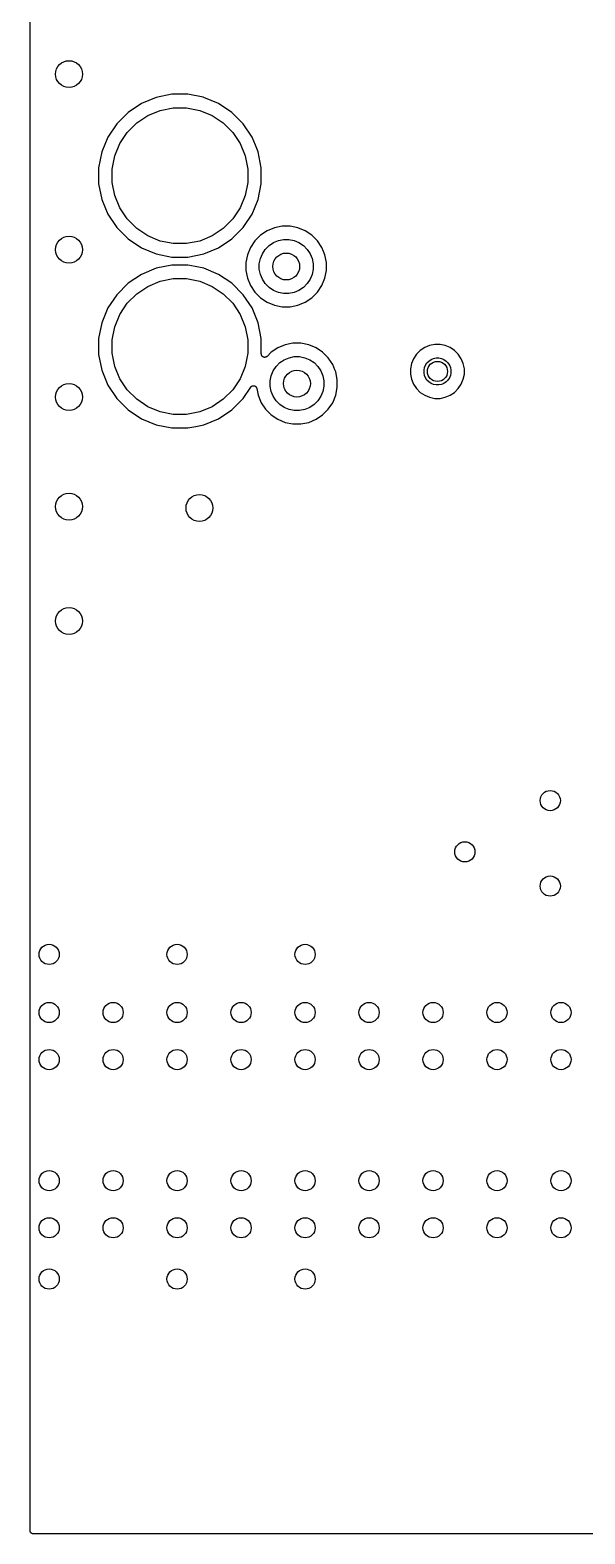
# Model space of a CAD drawing. Extents: x 5.16 to 6.05, y -3.88 to -2.25.
# Drawn here: x 5.161 to 5.486, y -3.879 to -2.999 of the extents above; entities that cross this region are included whole.
import ezdxf

# ---------------------------------------------------------------- set-up
doc = ezdxf.new("R2010")
doc.units = 0
doc.header["$MEASUREMENT"] = 0
doc.layers.add('BLACK', color=7, linetype='CONTINUOUS')

msp = doc.modelspace()

# ---------------------------------------------------------------- linework, layer by layer
at = {"layer": 'BLACK', "linetype": 'CONTINUOUS'}
for p, q in [((5.16116, -3.87694), (5.16116, -2.7554)), ((5.24426, -3.03635), (5.23506, -3.03818)), ((5.25365, -3.03635), (5.24426, -3.03635)), ((5.26255, -3.03812), (5.25365, -3.03635)), ((5.22639, -3.04177), (5.21859, -3.04698)), ((5.23506, -3.03818), (5.22639, -3.04177)), ((5.23735, -3.04575), (5.24504, -3.04422)), ((5.24504, -3.04422), (5.25287, -3.04422)), ((5.25287, -3.04422), (5.26055, -3.04575)), ((5.26256, -3.03812), (5.26255, -3.03812)), ((5.26285, -3.03818), (5.26256, -3.03812)), ((5.27152, -3.04177), (5.26285, -3.03818)), ((5.27932, -3.04698), (5.27152, -3.04177)), ((5.21195, -3.05362), (5.20674, -3.06142)), ((5.21859, -3.04698), (5.21195, -3.05362)), ((5.21807, -3.05864), (5.22361, -3.0531)), ((5.22361, -3.0531), (5.23012, -3.04875)), ((5.23012, -3.04875), (5.23735, -3.04575)), ((5.26055, -3.04575), (5.26779, -3.04875)), ((5.26779, -3.04875), (5.2743, -3.0531)), ((5.2743, -3.0531), (5.27984, -3.05864)), ((5.28596, -3.05362), (5.27932, -3.04698)), ((5.29117, -3.06142), (5.28596, -3.05362)), ((5.20674, -3.06142), (5.20315, -3.07009)), ((5.21371, -3.06515), (5.21807, -3.05864)), ((5.27984, -3.05864), (5.28419, -3.06515)), ((5.2931, -3.06608), (5.29117, -3.06142)), ((5.20315, -3.07009), (5.20132, -3.07929)), ((5.21072, -3.07239), (5.21371, -3.06515)), ((5.28419, -3.06515), (5.28719, -3.07239)), ((5.29476, -3.07009), (5.2931, -3.06608)), ((5.29659, -3.07929), (5.29476, -3.07009)), ((5.20132, -3.07929), (5.20132, -3.08868)), ((5.20919, -3.08007), (5.21072, -3.07239)), ((5.20919, -3.0879), (5.20919, -3.08007)), ((5.28719, -3.07239), (5.28872, -3.08007)), ((5.28872, -3.08007), (5.28872, -3.0879)), ((5.29659, -3.08868), (5.29659, -3.07929)), ((5.20132, -3.08868), (5.20315, -3.09788)), ((5.21072, -3.09558), (5.20919, -3.0879)), ((5.28872, -3.0879), (5.28719, -3.09558)), ((5.29476, -3.09788), (5.29659, -3.08868)), ((5.20315, -3.09788), (5.20674, -3.10655)), ((5.21371, -3.10282), (5.21072, -3.09558)), ((5.28719, -3.09558), (5.28419, -3.10282)), ((5.29117, -3.10655), (5.29476, -3.09788)), ((5.20674, -3.10655), (5.21195, -3.11435)), ((5.21807, -3.10933), (5.21371, -3.10282)), ((5.28419, -3.10282), (5.27984, -3.10933)), ((5.28596, -3.11435), (5.29117, -3.10655)), ((5.21195, -3.11435), (5.21859, -3.12099)), ((5.22361, -3.11487), (5.21807, -3.10933)), ((5.23012, -3.11922), (5.22361, -3.11487)), ((5.2743, -3.11487), (5.26779, -3.11922)), ((5.27984, -3.10933), (5.2743, -3.11487)), ((5.27932, -3.12099), (5.28596, -3.11435)), ((5.30427, -3.11442), (5.29997, -3.1162)), ((5.30883, -3.11351), (5.30427, -3.11442)), ((5.31348, -3.11351), (5.30883, -3.11351)), ((5.31805, -3.11442), (5.31348, -3.11351)), ((5.32235, -3.1162), (5.31805, -3.11442)), ((5.21859, -3.12099), (5.22639, -3.1262)), ((5.23735, -3.12222), (5.23012, -3.11922)), ((5.24504, -3.12375), (5.23735, -3.12222)), ((5.25287, -3.12375), (5.24504, -3.12375)), ((5.26055, -3.12222), (5.25287, -3.12375)), ((5.26779, -3.11922), (5.26055, -3.12222)), ((5.27152, -3.1262), (5.27932, -3.12099)), ((5.29281, -3.12208), (5.29022, -3.12594)), ((5.2961, -3.11879), (5.29281, -3.12208)), ((5.29997, -3.1162), (5.2961, -3.11879)), ((5.30112, -3.1249), (5.3037, -3.12318)), ((5.3037, -3.12318), (5.30656, -3.12199)), ((5.30656, -3.12199), (5.30961, -3.12139)), ((5.30961, -3.12139), (5.31271, -3.12139)), ((5.31271, -3.12139), (5.31575, -3.12199)), ((5.31575, -3.12199), (5.31862, -3.12318)), ((5.31862, -3.12318), (5.3212, -3.1249)), ((5.32622, -3.11879), (5.32235, -3.1162)), ((5.32951, -3.12208), (5.32622, -3.11879)), ((5.33209, -3.12594), (5.32951, -3.12208)), ((5.22639, -3.1262), (5.23506, -3.12979)), ((5.23506, -3.12979), (5.24426, -3.13162)), ((5.24426, -3.13162), (5.25365, -3.13162)), ((5.25365, -3.13162), (5.26285, -3.12979)), ((5.26285, -3.12979), (5.27152, -3.1262)), ((5.28844, -3.13024), (5.28754, -3.13481)), ((5.29022, -3.12594), (5.28844, -3.13024)), ((5.29541, -3.13558), (5.29602, -3.13254)), ((5.29602, -3.13254), (5.2972, -3.12967)), ((5.2972, -3.12967), (5.29893, -3.1271)), ((5.29893, -3.1271), (5.30112, -3.1249)), ((5.3212, -3.1249), (5.32339, -3.1271)), ((5.32339, -3.1271), (5.32511, -3.12967)), ((5.32511, -3.12967), (5.3263, -3.13254)), ((5.3263, -3.13254), (5.32691, -3.13558)), ((5.33305, -3.12827), (5.33209, -3.12594)), ((5.33387, -3.13024), (5.33305, -3.12827)), ((5.33478, -3.13481), (5.33387, -3.13024)), ((5.22639, -3.14177), (5.21859, -3.14698)), ((5.23506, -3.13818), (5.22639, -3.14177)), ((5.24426, -3.13635), (5.23506, -3.13818)), ((5.25365, -3.13635), (5.24426, -3.13635)), ((5.25464, -3.13654), (5.25365, -3.13635)), ((5.26285, -3.13818), (5.25464, -3.13654)), ((5.27152, -3.14177), (5.26285, -3.13818)), ((5.27932, -3.14698), (5.27152, -3.14177)), ((5.28754, -3.13481), (5.28754, -3.13946)), ((5.28754, -3.13946), (5.28844, -3.14402)), ((5.29541, -3.13868), (5.29541, -3.13558)), ((5.29602, -3.14173), (5.29541, -3.13868)), ((5.2972, -3.14459), (5.29602, -3.14173)), ((5.3263, -3.14173), (5.32511, -3.14459)), ((5.32691, -3.13868), (5.3263, -3.14173)), ((5.32691, -3.13558), (5.32691, -3.13868)), ((5.33387, -3.14402), (5.33478, -3.13946)), ((5.33478, -3.13946), (5.33478, -3.13481)), ((5.21859, -3.14698), (5.21195, -3.15362)), ((5.22361, -3.1531), (5.23012, -3.14875)), ((5.23012, -3.14875), (5.23735, -3.14575)), ((5.23735, -3.14575), (5.24504, -3.14422)), ((5.24504, -3.14422), (5.25287, -3.14422)), ((5.25287, -3.14422), (5.26055, -3.14575)), ((5.26055, -3.14575), (5.26779, -3.14875)), ((5.26779, -3.14875), (5.2743, -3.1531)), ((5.28596, -3.15362), (5.27932, -3.14698)), ((5.28844, -3.14402), (5.29022, -3.14832)), ((5.29022, -3.14832), (5.29281, -3.15219)), ((5.29893, -3.14717), (5.2972, -3.14459)), ((5.30112, -3.14937), (5.29893, -3.14717)), ((5.3037, -3.15109), (5.30112, -3.14937)), ((5.3212, -3.14937), (5.31862, -3.15109)), ((5.32339, -3.14717), (5.3212, -3.14937)), ((5.32511, -3.14459), (5.32339, -3.14717)), ((5.32951, -3.15219), (5.33209, -3.14832)), ((5.33209, -3.14832), (5.33387, -3.14402)), ((5.21195, -3.15362), (5.20674, -3.16142)), ((5.21371, -3.16515), (5.21807, -3.15864)), ((5.21807, -3.15864), (5.22361, -3.1531)), ((5.2743, -3.1531), (5.27984, -3.15864)), ((5.27984, -3.15864), (5.28419, -3.16515)), ((5.29117, -3.16142), (5.28596, -3.15362)), ((5.29281, -3.15219), (5.2961, -3.15548)), ((5.2961, -3.15548), (5.29997, -3.15807)), ((5.29997, -3.15807), (5.30427, -3.15985)), ((5.30656, -3.15228), (5.3037, -3.15109)), ((5.30961, -3.15288), (5.30656, -3.15228)), ((5.31271, -3.15288), (5.30961, -3.15288)), ((5.31575, -3.15228), (5.31271, -3.15288)), ((5.31862, -3.15109), (5.31575, -3.15228)), ((5.31805, -3.15985), (5.32235, -3.15807)), ((5.32235, -3.15807), (5.32622, -3.15548)), ((5.32622, -3.15548), (5.32951, -3.15219)), ((5.20674, -3.16142), (5.20315, -3.17009)), ((5.21072, -3.17239), (5.21371, -3.16515)), ((5.28419, -3.16515), (5.28719, -3.17239)), ((5.29476, -3.17009), (5.29117, -3.16142)), ((5.30427, -3.15985), (5.30883, -3.16076)), ((5.30883, -3.16076), (5.31348, -3.16076)), ((5.31348, -3.16076), (5.31805, -3.15985)), ((5.20315, -3.17009), (5.20132, -3.17929)), ((5.20919, -3.18007), (5.21072, -3.17239)), ((5.28719, -3.17239), (5.28872, -3.18007)), ((5.29659, -3.17929), (5.29476, -3.17009)), ((5.20132, -3.17929), (5.20132, -3.18868)), ((5.20919, -3.1879), (5.20919, -3.18007)), ((5.28872, -3.18007), (5.28872, -3.1879)), ((5.29659, -3.18834), (5.29659, -3.17929)), ((5.30627, -3.1847), (5.3024, -3.18729)), ((5.31057, -3.18292), (5.30627, -3.1847)), ((5.31513, -3.18202), (5.31057, -3.18292)), ((5.31978, -3.18202), (5.31513, -3.18202)), ((5.32435, -3.18292), (5.31978, -3.18202)), ((5.32865, -3.1847), (5.32435, -3.18292)), ((5.33252, -3.18729), (5.32865, -3.1847)), ((5.39228, -3.1846), (5.3897, -3.18632)), ((5.39515, -3.18341), (5.39228, -3.1846)), ((5.39819, -3.1828), (5.39515, -3.18341)), ((5.40129, -3.1828), (5.39819, -3.1828)), ((5.40433, -3.18341), (5.40129, -3.1828)), ((5.4072, -3.1846), (5.40433, -3.18341)), ((5.40978, -3.18632), (5.4072, -3.1846)), ((5.20132, -3.18868), (5.20315, -3.19788)), ((5.21072, -3.19558), (5.20919, -3.1879)), ((5.28872, -3.1879), (5.28719, -3.19558)), ((5.29661, -3.18853), (5.29659, -3.18834)), ((5.29663, -3.18872), (5.29661, -3.18853)), ((5.29663, -3.18873), (5.29663, -3.18872)), ((5.29663, -3.18872), (5.29663, -3.18872)), ((5.29668, -3.1889), (5.29663, -3.18873)), ((5.29674, -3.18909), (5.29668, -3.1889)), ((5.29674, -3.1891), (5.29674, -3.18909)), ((5.29674, -3.18909), (5.29674, -3.18909)), ((5.29682, -3.18925), (5.29674, -3.1891)), ((5.29692, -3.18943), (5.29682, -3.18925)), ((5.29704, -3.18958), (5.29692, -3.18943)), ((5.29692, -3.18943), (5.29692, -3.18943)), ((5.29692, -3.18943), (5.29692, -3.18943)), ((5.29716, -3.18973), (5.29704, -3.18958)), ((5.29731, -3.18986), (5.29716, -3.18973)), ((5.29716, -3.18973), (5.29716, -3.18973)), ((5.29716, -3.18973), (5.29716, -3.18973)), ((5.29745, -3.18997), (5.29731, -3.18986)), ((5.29746, -3.18997), (5.29745, -3.18997)), ((5.29746, -3.18998), (5.29746, -3.18997)), ((5.29763, -3.19007), (5.29746, -3.18998)), ((5.29779, -3.19016), (5.29763, -3.19007)), ((5.2978, -3.19016), (5.29779, -3.19016)), ((5.29779, -3.19016), (5.29779, -3.19016)), ((5.29798, -3.19022), (5.2978, -3.19016)), ((5.29816, -3.19027), (5.29798, -3.19022)), ((5.29836, -3.19029), (5.29816, -3.19027)), ((5.29816, -3.19027), (5.29816, -3.19027)), ((5.29816, -3.19027), (5.29816, -3.19027)), ((5.29854, -3.19031), (5.29836, -3.19029)), ((5.29855, -3.19031), (5.29854, -3.19031)), ((5.29854, -3.19031), (5.29854, -3.19031)), ((5.29873, -3.1903), (5.29855, -3.19031)), ((5.29892, -3.19028), (5.29873, -3.1903)), ((5.29893, -3.19028), (5.29892, -3.19028)), ((5.29892, -3.19028), (5.29892, -3.19028)), ((5.2991, -3.19023), (5.29893, -3.19028)), ((5.29929, -3.19017), (5.2991, -3.19023)), ((5.2993, -3.19017), (5.29929, -3.19017)), ((5.29929, -3.19017), (5.29929, -3.19017)), ((5.29946, -3.19008), (5.2993, -3.19017)), ((5.29963, -3.19), (5.29946, -3.19008)), ((5.29964, -3.18999), (5.29963, -3.18999)), ((5.29963, -3.18999), (5.29963, -3.19)), ((5.29979, -3.18987), (5.29964, -3.18999)), ((5.29993, -3.18976), (5.29979, -3.18987)), ((5.29994, -3.18975), (5.29993, -3.18976)), ((5.29995, -3.18974), (5.29994, -3.18975)), ((5.29994, -3.18975), (5.29994, -3.18975)), ((5.29994, -3.18975), (5.29994, -3.18975)), ((5.3024, -3.18729), (5.29995, -3.18974)), ((5.30522, -3.1956), (5.30742, -3.19341)), ((5.30742, -3.19341), (5.31, -3.19168)), ((5.31, -3.19168), (5.31286, -3.19049)), ((5.31286, -3.19049), (5.31591, -3.18989)), ((5.31591, -3.18989), (5.31901, -3.18989)), ((5.31901, -3.18989), (5.32205, -3.19049)), ((5.32205, -3.19049), (5.32492, -3.19168)), ((5.32492, -3.19168), (5.3275, -3.19341)), ((5.3275, -3.19341), (5.32969, -3.1956)), ((5.33581, -3.19058), (5.33252, -3.18729)), ((5.33839, -3.19445), (5.33581, -3.19058)), ((5.33968, -3.19756), (5.33839, -3.19445)), ((5.3846, -3.19396), (5.38399, -3.197)), ((5.38578, -3.19109), (5.3846, -3.19396)), ((5.38751, -3.18851), (5.38578, -3.19109)), ((5.3897, -3.18632), (5.38751, -3.18851)), ((5.39217, -3.19625), (5.39276, -3.19482)), ((5.39276, -3.19482), (5.39362, -3.19353)), ((5.39362, -3.19353), (5.39472, -3.19244)), ((5.39472, -3.19244), (5.39601, -3.19157)), ((5.39601, -3.19157), (5.39744, -3.19098)), ((5.39744, -3.19098), (5.39897, -3.19068)), ((5.39897, -3.19068), (5.40052, -3.19068)), ((5.40052, -3.19068), (5.40204, -3.19098)), ((5.40204, -3.19098), (5.40347, -3.19157)), ((5.40347, -3.19157), (5.40476, -3.19244)), ((5.40476, -3.19244), (5.40586, -3.19353)), ((5.40586, -3.19353), (5.40672, -3.19482)), ((5.40672, -3.19482), (5.40731, -3.19625)), ((5.41197, -3.18851), (5.40978, -3.18632)), ((5.4137, -3.19109), (5.41197, -3.18851)), ((5.41488, -3.19396), (5.4137, -3.19109)), ((5.41549, -3.197), (5.41488, -3.19396)), ((5.20315, -3.19788), (5.20674, -3.20655)), ((5.21371, -3.20282), (5.21072, -3.19558)), ((5.21807, -3.20933), (5.21371, -3.20282)), ((5.28419, -3.20282), (5.27984, -3.20933)), ((5.28719, -3.19558), (5.28419, -3.20282)), ((5.30171, -3.20409), (5.30231, -3.20104)), ((5.30231, -3.20104), (5.3035, -3.19818)), ((5.3035, -3.19818), (5.30522, -3.1956)), ((5.32969, -3.1956), (5.33141, -3.19818)), ((5.33141, -3.19818), (5.3326, -3.20104)), ((5.3326, -3.20104), (5.33321, -3.20409)), ((5.34017, -3.19875), (5.33968, -3.19756)), ((5.33968, -3.19756), (5.33968, -3.19756)), ((5.34108, -3.20331), (5.34017, -3.19875)), ((5.34108, -3.20796), (5.34108, -3.20331)), ((5.38399, -3.197), (5.38399, -3.2001)), ((5.38399, -3.2001), (5.3846, -3.20314)), ((5.3846, -3.20314), (5.38578, -3.20601)), ((5.39187, -3.19778), (5.39217, -3.19625)), ((5.39187, -3.19933), (5.39187, -3.19778)), ((5.39217, -3.20085), (5.39187, -3.19933)), ((5.39276, -3.20228), (5.39217, -3.20085)), ((5.39362, -3.20357), (5.39276, -3.20228)), ((5.39472, -3.20467), (5.39362, -3.20357)), ((5.40586, -3.20357), (5.40476, -3.20467)), ((5.40672, -3.20228), (5.40586, -3.20357)), ((5.40731, -3.20085), (5.40672, -3.20228)), ((5.40731, -3.19625), (5.40761, -3.19778)), ((5.40761, -3.19933), (5.40731, -3.20085)), ((5.40761, -3.19778), (5.40761, -3.19933)), ((5.4137, -3.20601), (5.41488, -3.20314)), ((5.41488, -3.20314), (5.41549, -3.2001)), ((5.41549, -3.2001), (5.41549, -3.197)), ((5.20674, -3.20655), (5.21195, -3.21435)), ((5.22361, -3.21487), (5.21807, -3.20933)), ((5.27984, -3.20933), (5.2743, -3.21487)), ((5.28596, -3.21435), (5.29037, -3.20775)), ((5.29037, -3.20775), (5.29038, -3.20773)), ((5.29038, -3.20773), (5.2905, -3.20758)), ((5.29038, -3.20773), (5.29038, -3.20773)), ((5.29038, -3.20773), (5.29038, -3.20773)), ((5.29038, -3.20773), (5.29038, -3.20773)), ((5.2905, -3.20758), (5.29062, -3.20744)), ((5.29062, -3.20744), (5.29063, -3.20744)), ((5.29063, -3.20743), (5.29078, -3.20732)), ((5.29063, -3.20744), (5.29063, -3.20743)), ((5.29078, -3.20732), (5.29092, -3.2072)), ((5.29092, -3.2072), (5.29093, -3.2072)), ((5.29093, -3.20719), (5.2911, -3.2071)), ((5.29093, -3.2072), (5.29093, -3.20719)), ((5.2911, -3.2071), (5.29126, -3.20702)), ((5.29126, -3.20702), (5.29127, -3.20702)), ((5.29127, -3.20702), (5.29146, -3.20696)), ((5.29127, -3.20702), (5.29127, -3.20702)), ((5.29146, -3.20696), (5.29163, -3.20691)), ((5.29163, -3.20691), (5.29164, -3.20691)), ((5.29164, -3.20691), (5.29183, -3.20689)), ((5.29164, -3.20691), (5.29164, -3.20691)), ((5.29183, -3.20689), (5.29202, -3.20688)), ((5.29202, -3.20688), (5.29202, -3.20688)), ((5.29202, -3.20688), (5.29202, -3.20688)), ((5.29202, -3.20688), (5.29221, -3.2069)), ((5.29221, -3.2069), (5.2924, -3.20692)), ((5.2924, -3.20692), (5.2924, -3.20692)), ((5.2924, -3.20692), (5.2924, -3.20692)), ((5.2924, -3.20692), (5.29258, -3.20697)), ((5.29258, -3.20697), (5.29276, -3.20703)), ((5.29276, -3.20703), (5.29277, -3.20703)), ((5.29277, -3.20703), (5.29277, -3.20703)), ((5.29277, -3.20703), (5.29293, -3.20712)), ((5.29293, -3.20712), (5.2931, -3.20721)), ((5.2931, -3.20721), (5.29311, -3.20721)), ((5.29311, -3.20721), (5.29311, -3.20722)), ((5.29311, -3.20722), (5.29325, -3.20733)), ((5.29325, -3.20733), (5.2934, -3.20746)), ((5.2934, -3.20746), (5.2934, -3.20746)), ((5.2934, -3.20746), (5.2934, -3.20746)), ((5.2934, -3.20746), (5.29352, -3.20761)), ((5.29352, -3.20761), (5.29364, -3.20775)), ((5.29364, -3.20775), (5.29364, -3.20776)), ((5.29364, -3.20776), (5.29365, -3.20776)), ((5.29365, -3.20776), (5.29373, -3.20792)), ((5.29373, -3.20792), (5.29382, -3.20809)), ((5.29382, -3.20809), (5.29382, -3.2081)), ((5.29382, -3.2081), (5.29382, -3.2081)), ((5.29382, -3.2081), (5.29388, -3.20828)), ((5.29388, -3.20828), (5.29393, -3.20846)), ((5.29393, -3.20846), (5.29474, -3.21253)), ((5.29474, -3.21253), (5.29652, -3.21683)), ((5.30171, -3.20719), (5.30171, -3.20409)), ((5.30231, -3.21023), (5.30171, -3.20719)), ((5.3035, -3.2131), (5.30231, -3.21023)), ((5.3326, -3.21023), (5.33141, -3.2131)), ((5.33321, -3.20719), (5.3326, -3.21023)), ((5.33321, -3.20409), (5.33321, -3.20719)), ((5.33839, -3.21683), (5.34017, -3.21253)), ((5.34017, -3.21253), (5.34108, -3.20796)), ((5.38578, -3.20601), (5.38751, -3.20859)), ((5.38751, -3.20859), (5.3897, -3.21078)), ((5.3897, -3.21078), (5.39228, -3.21251)), ((5.39228, -3.21251), (5.39515, -3.21369)), ((5.39601, -3.20553), (5.39472, -3.20467)), ((5.39744, -3.20612), (5.39601, -3.20553)), ((5.39897, -3.20643), (5.39744, -3.20612)), ((5.40052, -3.20643), (5.39897, -3.20643)), ((5.40204, -3.20612), (5.40052, -3.20643)), ((5.40347, -3.20553), (5.40204, -3.20612)), ((5.40476, -3.20467), (5.40347, -3.20553)), ((5.40433, -3.21369), (5.4072, -3.21251)), ((5.4072, -3.21251), (5.40978, -3.21078)), ((5.40978, -3.21078), (5.41197, -3.20859)), ((5.41197, -3.20859), (5.4137, -3.20601)), ((5.21195, -3.21435), (5.21859, -3.22099)), ((5.21859, -3.22099), (5.22639, -3.2262)), ((5.23012, -3.21922), (5.22361, -3.21487)), ((5.23735, -3.22222), (5.23012, -3.21922)), ((5.26779, -3.21922), (5.26055, -3.22222)), ((5.2743, -3.21487), (5.26779, -3.21922)), ((5.27152, -3.2262), (5.27932, -3.22099)), ((5.27932, -3.22099), (5.28596, -3.21435)), ((5.29652, -3.21683), (5.29911, -3.2207)), ((5.29911, -3.2207), (5.3024, -3.22399)), ((5.30522, -3.21568), (5.3035, -3.2131)), ((5.30742, -3.21787), (5.30522, -3.21568)), ((5.31, -3.21959), (5.30742, -3.21787)), ((5.31286, -3.22078), (5.31, -3.21959)), ((5.31591, -3.22139), (5.31286, -3.22078)), ((5.32205, -3.22078), (5.31901, -3.22139)), ((5.32492, -3.21959), (5.32205, -3.22078)), ((5.3275, -3.21787), (5.32492, -3.21959)), ((5.32969, -3.21568), (5.3275, -3.21787)), ((5.33141, -3.2131), (5.32969, -3.21568)), ((5.33252, -3.22399), (5.33581, -3.2207)), ((5.33581, -3.2207), (5.33839, -3.21683)), ((5.39515, -3.21369), (5.39819, -3.2143)), ((5.39819, -3.2143), (5.40129, -3.2143)), ((5.40129, -3.2143), (5.40433, -3.21369)), ((5.22639, -3.2262), (5.23506, -3.22979)), ((5.23506, -3.22979), (5.24426, -3.23162)), ((5.24504, -3.22375), (5.23735, -3.22222)), ((5.25287, -3.22375), (5.24504, -3.22375)), ((5.26055, -3.22222), (5.25287, -3.22375)), ((5.25821, -3.23071), (5.26285, -3.22979)), ((5.26285, -3.22979), (5.27152, -3.2262)), ((5.3024, -3.22399), (5.30627, -3.22657)), ((5.30627, -3.22657), (5.31057, -3.22835)), ((5.31057, -3.22835), (5.31513, -3.22926)), ((5.31513, -3.22926), (5.31978, -3.22926)), ((5.31901, -3.22139), (5.31591, -3.22139)), ((5.31978, -3.22926), (5.32435, -3.22835)), ((5.32435, -3.22835), (5.32865, -3.22657)), ((5.32865, -3.22657), (5.33252, -3.22399)), ((5.24426, -3.23162), (5.25365, -3.23162)), ((5.25365, -3.23162), (5.25821, -3.23071)), ((5.25821, -3.23071), (5.25821, -3.23071)), ((5.25821, -3.23071), (5.25821, -3.23071)), ((5.25821, -3.23071), (5.25821, -3.23071)), ((5.16118, -3.87712), (5.16116, -3.87694)), ((5.16119, -3.87731), (5.16118, -3.87712)), ((5.1612, -3.87732), (5.16119, -3.87731)), ((5.16119, -3.87731), (5.16119, -3.87731)), ((5.16125, -3.8775), (5.1612, -3.87732)), ((5.1613, -3.87767), (5.16125, -3.8775)), ((5.1613, -3.87768), (5.1613, -3.87767)), ((5.16131, -3.87769), (5.1613, -3.87768)), ((5.16139, -3.87785), (5.16131, -3.87769)), ((5.16148, -3.87801), (5.16139, -3.87785)), ((5.16148, -3.87802), (5.16148, -3.87801)), ((5.16149, -3.87803), (5.16148, -3.87802)), ((5.16161, -3.87817), (5.16149, -3.87803)), ((5.16172, -3.87831), (5.16161, -3.87817)), ((5.16173, -3.87832), (5.16172, -3.87831)), ((5.16187, -3.87844), (5.16173, -3.87832)), ((5.16173, -3.87832), (5.16173, -3.87832)), ((5.16201, -3.87856), (5.16187, -3.87844)), ((5.16202, -3.87856), (5.16201, -3.87856)), ((5.16203, -3.87857), (5.16202, -3.87856)), ((5.16219, -3.87866), (5.16203, -3.87857)), ((5.16235, -3.87875), (5.16219, -3.87866)), ((5.16236, -3.87875), (5.16235, -3.87875)), ((5.16254, -3.87881), (5.16236, -3.87875)), ((5.16236, -3.87875), (5.16236, -3.87875)), ((5.16272, -3.87886), (5.16254, -3.87881)), ((5.16273, -3.87887), (5.16272, -3.87886)), ((5.16272, -3.87886), (5.16272, -3.87886)), ((5.16292, -3.87888), (5.16273, -3.87887)), ((5.1631, -3.87891), (5.16292, -3.87888)), ((5.16311, -3.87891), (5.1631, -3.87891)), ((5.16313, -3.87891), (5.16311, -3.87891)), ((5.16311, -3.87891), (5.16311, -3.87891)), ((5.16311, -3.87891), (5.16311, -3.87891)), ((6.04935, -3.87891), (5.16313, -3.87891))]:
    msp.add_line(p, q, dxfattribs=at)
at = {"layer": 'BLACK'}
for centre, radius in [((5.18399, -3.02454), 0.00787), ((5.18399, -3.12729), 0.00787), ((5.31116, -3.13713), 0.00787), ((5.39974, -3.19855), 0.00591), ((5.31746, -3.20564), 0.00787), ((5.18399, -3.21351), 0.00787), ((5.18399, -3.27769), 0.00787), ((5.26037, -3.27847), 0.00787), ((5.18399, -3.34461), 0.00787), ((5.4658, -3.44973), 0.00591), ((5.4158, -3.47973), 0.00591), ((5.4658, -3.49973), 0.00591), ((5.17232, -3.53973), 0.00591), ((5.24726, -3.53973), 0.00591), ((5.32221, -3.53973), 0.00591), ((5.17232, -3.57375), 0.00591), ((5.20979, -3.57375), 0.00591), ((5.24726, -3.57375), 0.00591), ((5.28474, -3.57375), 0.00591), ((5.32221, -3.57375), 0.00591), ((5.35969, -3.57375), 0.00591), ((5.39716, -3.57375), 0.00591), ((5.43463, -3.57375), 0.00591), ((5.47211, -3.57375), 0.00591), ((5.17232, -3.60131), 0.00591), ((5.20979, -3.60131), 0.00591), ((5.24726, -3.60131), 0.00591), ((5.28474, -3.60131), 0.00591), ((5.32221, -3.60131), 0.00591), ((5.35969, -3.60131), 0.00591), ((5.39716, -3.60131), 0.00591), ((5.43463, -3.60131), 0.00591), ((5.47211, -3.60131), 0.00591), ((5.17232, -3.67217), 0.00591), ((5.20979, -3.67217), 0.00591), ((5.24726, -3.67217), 0.00591), ((5.28474, -3.67217), 0.00591), ((5.32221, -3.67217), 0.00591), ((5.35969, -3.67217), 0.00591), ((5.39716, -3.67217), 0.00591), ((5.43463, -3.67217), 0.00591), ((5.47211, -3.67217), 0.00591), ((5.17232, -3.69973), 0.00591), ((5.20979, -3.69973), 0.00591), ((5.24726, -3.69973), 0.00591), ((5.28474, -3.69973), 0.00591), ((5.32221, -3.69973), 0.00591), ((5.35969, -3.69973), 0.00591), ((5.39716, -3.69973), 0.00591), ((5.43463, -3.69973), 0.00591), ((5.47211, -3.69973), 0.00591), ((5.17232, -3.72973), 0.00591), ((5.24726, -3.72973), 0.00591), ((5.32221, -3.72973), 0.00591)]:
    msp.add_circle(centre, radius, dxfattribs=at)

doc.saveas('drawing.dxf')
